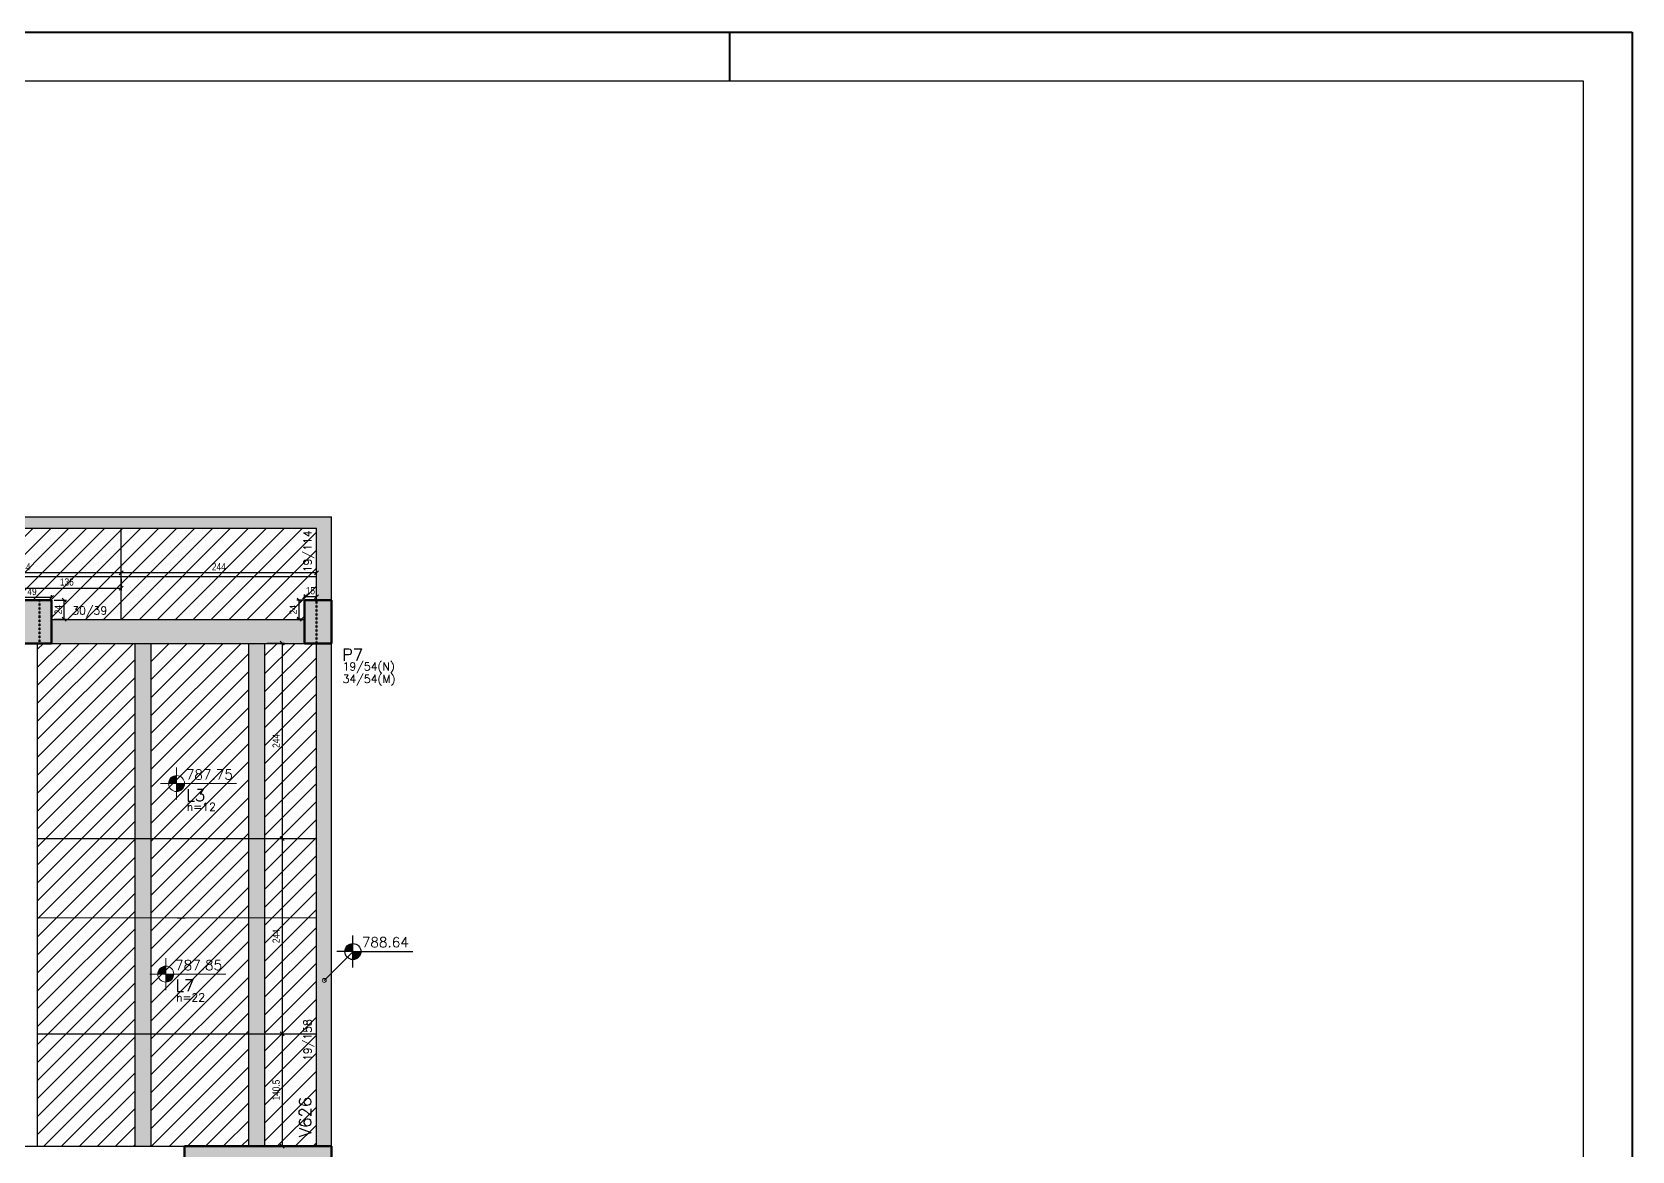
# Model space of a CAD drawing. Extents: x 8513 to 14085, y 7177 to 10799.
# Drawn here: x 12086 to 14085, y 9400 to 10799 of the extents above; entities that cross this region are included whole.
import ezdxf

# ---------------------------------------------------------------- set-up
doc = ezdxf.new("R2010")
doc.units = 0
doc.linetypes.add('FA_Tracejado_Pilar', pattern=[0.2, 0.1, -0.1])
for name, color, linetype in [('COTA', 241, 'Continuous'), ('Painéis', 200, 'Continuous'), ('Vázio', 240, 'Continuous')]:
    doc.layers.add(name, color=color, linetype=linetype)
for name, color, linetype, lineweight in [('EST-LAJE-TEXT', 7, 'Continuous', 9), ('EST-PILAR', 7, 'Continuous', 9), ('EST-PILAR-CUT', 7, 'Continuous', 60), ('EST-PILAR-TEXT', 7, 'Continuous', 9), ('EST-SIMB-Spot Elevations', 7, 'Continuous', 9), ('EST-VIGA', 7, 'Continuous', 30), ('EST-VIGA-TEXT', 7, 'Continuous', 9), ('FOLHA', 255, 'Continuous', 40), ('Hachura', 253, 'Continuous', 9), ('REAPROVEITAMENTO', 7, 'Continuous', 9)]:
    doc.layers.add(name, color=color, linetype=linetype, lineweight=lineweight)
doc.styles.add('COTA TECNICA-50', font='techl___.ttf', dxfattribs={"height": 9})
doc.styles.add('RomanS_IV50', font='romans_IV50.ttf', dxfattribs={"height": 11.25})
doc.styles.add('RomanS_IV50_B', font='', dxfattribs={"height": 18.75})
doc.styles.add('RomanS_IV50_B_1', font='', dxfattribs={"height": 22.5})
doc.styles.get('RomanS_IV50_B').set_extended_font_data('RomanS_IV50', bold=True)
doc.styles.get('RomanS_IV50_B_1').set_extended_font_data('RomanS_IV50', bold=True)
doc.dimstyles.new('PAINEL', dxfattribs={"dimtxt": 9, "dimasz": 5, "dimexe": 3, "dimexo": 3, "dimgap": 3, "dimtad": 1, "dimdec": 1, "dimzin": 12, "dimdsep": 46, "dimtxsty": 'COTA TECNICA-50', "dimblk": 'OBLIQUE', "dimcen": 0, "dimclrd": 4, "dimclre": 4, "dimclrt": 1, "dimadec": 1, "dimazin": 3, "dimtfac": 1, "dimtdec": 1, "dimtmove": 0, "dimatfit": 3, "dimldrblk": 'OBLIQUE', "dimfxl": 1, "dimtolj": 1, "dimtzin": 12, "dimarcsym": 0})

# ---------------------------------------------------------------- blocks, each defined once
blk = doc.blocks.new('FA_Floor_TAG_SURVEY_R01 - NIV_TIT_H_TXT1__TXT2-2303193-5º PAVIMENTO')
at = {"layer": 'EST-LAJE-TEXT'}
h = blk.add_hatch(color=256, dxfattribs=at)
edge = h.paths.add_edge_path(flags=0)
edge.add_line((-0.28, 0.405), (-0.48, 0.405))
edge.add_arc((-0.28, 0.405), 0.2, 90, 180, ccw=False)
edge.add_line((-0.28, 0.605), (-0.28, 0.405))
h = blk.add_hatch(color=256, dxfattribs=at)
edge = h.paths.add_edge_path(flags=0)
edge.add_line((-0.28, 0.405), (-0.08, 0.405))
edge.add_arc((-0.28, 0.405), 0.2, -90, 0, ccw=False)
edge.add_line((-0.28, 0.205), (-0.28, 0.405))
for p, q in [((-0.28, 0.005), (-0.28, 0.805)), ((-0.28, 0.405), (-0.68, 0.405)), ((-0.28, 0.405), (1.22, 0.405))]:
    blk.add_line(p, q, dxfattribs=at)
blk.add_circle((-0.28, 0.405), 0.2, dxfattribs=at)
blk = doc.blocks.new('Spot Elevations - Nivel_Planta-2363176-5º PAVIMENTO')
at = {"layer": 'EST-SIMB-Spot Elevations'}
h = blk.add_hatch(color=256, dxfattribs=at)
edge = h.paths.add_edge_path(flags=0)
edge.add_line((0, 0), (-0.2, 0))
edge.add_arc((0, 0), 0.2, 90, 180, ccw=False)
edge.add_line((0, 0.2), (0, 0))
h = blk.add_hatch(color=256, dxfattribs=at)
edge = h.paths.add_edge_path(flags=0)
edge.add_line((0, 0), (0.2, 0))
edge.add_arc((0, 0), 0.2, 270, 360, ccw=False)
edge.add_line((0, -0.2), (0, 0))
at = {"layer": 'EST-SIMB-Spot Elevations', "lineweight": 30}
for p, q in [((0, -0.4), (0, 0.4)), ((0, 0), (-0.4, 0)), ((0, 0), (1.5, 0))]:
    blk.add_line(p, q, dxfattribs=at)
at = {"layer": 'EST-SIMB-Spot Elevations'}
for p, q in [((0, -0.2), (0, 0.2)), ((0, -0.15), (0, 0.15))]:
    blk.add_line(p, q, dxfattribs=at)
at = {"layer": 'EST-SIMB-Spot Elevations', "lineweight": 30}
blk.add_circle((0, 0), 0.2, dxfattribs=at)
blk = doc.blocks.new('_Oblique')
at = {"color": 0, "linetype": 'ByBlock', "lineweight": -2}
blk.add_line((-0.5, -0.5), (0.5, 0.5), dxfattribs=at)
blk = doc.blocks.new('*D658')
at = {"layer": 'COTA', "color": 4, "lineweight": -2, "transparency": 16777216}
for p, q in [((12061.2, 10091.7), (12061.2, 10094.8)), ((12110.2, 10091.8), (12061.2, 10091.8)), ((12110.2, 10091.7), (12110.2, 10094.8))]:
    blk.add_line(p, q, dxfattribs=at)
at = {"layer": 'Defpoints', "color": 0, "transparency": 16777216}
for p in [(12061.2, 10091.8), (12061.2, 10088.7), (12110.2, 10088.7)]:
    blk.add_point(p, dxfattribs=at)
at = {"layer": 'COTA', "color": 4, "lineweight": -2, "transparency": 16777216, "xscale": 5, "yscale": 5, "zscale": 5, "rotation": 180}
blk.add_blockref('_Oblique', (12061.2, 10091.8), dxfattribs=at)
at = {"layer": 'COTA', "color": 4, "lineweight": -2, "transparency": 16777216, "xscale": 5, "yscale": 5, "zscale": 5}
blk.add_blockref('_Oblique', (12110.2, 10091.8), dxfattribs=at)
at = {"layer": 'COTA', "color": 1, "transparency": 16777216, "insert": (12085.7, 10099.4), "char_height": 9, "attachment_point": 5, "style": 'COTA TECNICA-50'}
blk.add_mtext('\\A1;49', dxfattribs=at)
blk = doc.blocks.new('*D659')
at = {"layer": 'COTA', "color": 4, "lineweight": -2, "transparency": 16777216}
for p, q in [((12113.2, 10088.7), (12128.8, 10088.7)), ((12125.8, 10064.7), (12125.8, 10088.7)), ((12113.2, 10064.7), (12128.8, 10064.7))]:
    blk.add_line(p, q, dxfattribs=at)
at = {"layer": 'Defpoints', "color": 0, "transparency": 16777216}
for p in [(12110.2, 10088.7), (12125.8, 10088.7), (12110.2, 10064.7)]:
    blk.add_point(p, dxfattribs=at)
at = {"layer": 'COTA', "color": 4, "lineweight": -2, "transparency": 16777216, "xscale": 5, "yscale": 5, "zscale": 5}
for p, rotation in [((12125.8, 10088.7), 90), ((12125.8, 10064.7), 270)]:
    blk.add_blockref('_Oblique', p, dxfattribs=dict(at, rotation=rotation))
at = {"layer": 'COTA', "color": 1, "transparency": 16777216, "insert": (12118.3, 10076.7), "char_height": 9, "attachment_point": 5, "rotation": 90, "style": 'COTA TECNICA-50'}
blk.add_mtext('\\A1;24', dxfattribs=at)
blk = doc.blocks.new('*D660')
at = {"layer": 'COTA', "color": 4, "lineweight": -2, "transparency": 16777216}
for p, q in [((12423.2, 10088.7), (12416.7, 10088.7)), ((12419.7, 10064.7), (12419.7, 10088.7)), ((12423.2, 10064.7), (12416.7, 10064.7))]:
    blk.add_line(p, q, dxfattribs=at)
at = {"layer": 'Defpoints', "color": 0, "transparency": 16777216}
for p in [(12419.7, 10088.7), (12426.2, 10088.7), (12426.2, 10064.7)]:
    blk.add_point(p, dxfattribs=at)
at = {"layer": 'COTA', "color": 4, "lineweight": -2, "transparency": 16777216, "xscale": 5, "yscale": 5, "zscale": 5}
for p, rotation in [((12419.7, 10088.7), 90), ((12419.7, 10064.7), 270)]:
    blk.add_blockref('_Oblique', p, dxfattribs=dict(at, rotation=rotation))
at = {"layer": 'COTA', "color": 1, "transparency": 16777216, "insert": (12412.1, 10076.7), "char_height": 9, "attachment_point": 5, "rotation": 90, "style": 'COTA TECNICA-50'}
blk.add_mtext('\\A1;24', dxfattribs=at)
blk = doc.blocks.new('*D661')
at = {"layer": 'COTA', "color": 4, "lineweight": -2, "transparency": 16777216}
for p, q in [((12426.2, 10091.7), (12426.2, 10095.8)), ((12441.2, 10092.8), (12426.2, 10092.8)), ((12441.2, 10091.7), (12441.2, 10095.8))]:
    blk.add_line(p, q, dxfattribs=at)
at = {"layer": 'Defpoints', "color": 0, "transparency": 16777216}
for p in [(12426.2, 10092.8), (12426.2, 10088.7), (12441.2, 10088.7)]:
    blk.add_point(p, dxfattribs=at)
at = {"layer": 'COTA', "color": 4, "lineweight": -2, "transparency": 16777216, "xscale": 5, "yscale": 5, "zscale": 5, "rotation": 180}
blk.add_blockref('_Oblique', (12426.2, 10092.8), dxfattribs=at)
at = {"layer": 'COTA', "color": 4, "lineweight": -2, "transparency": 16777216, "xscale": 5, "yscale": 5, "zscale": 5}
blk.add_blockref('_Oblique', (12441.2, 10092.8), dxfattribs=at)
at = {"layer": 'COTA', "color": 1, "transparency": 16777216, "insert": (12433.7, 10100.4), "char_height": 9, "attachment_point": 5, "style": 'COTA TECNICA-50'}
blk.add_mtext('\\A1;15', dxfattribs=at)
blk = doc.blocks.new('*D664')
at = {"layer": 'COTA', "color": 4, "lineweight": -2, "transparency": 16777216}
for p, q in [((12197.2, 10121.2), (12197.2, 10125.8)), ((12441.2, 10122.8), (12197.2, 10122.8)), ((12441.2, 10121.2), (12441.2, 10125.8))]:
    blk.add_line(p, q, dxfattribs=at)
at = {"layer": 'Defpoints', "color": 0, "transparency": 16777216}
for p in [(12197.2, 10122.8), (12197.2, 10118.2), (12441.2, 10118.2)]:
    blk.add_point(p, dxfattribs=at)
at = {"layer": 'COTA', "color": 4, "lineweight": -2, "transparency": 16777216, "xscale": 5, "yscale": 5, "zscale": 5, "rotation": 180}
blk.add_blockref('_Oblique', (12197.2, 10122.8), dxfattribs=at)
at = {"layer": 'COTA', "color": 4, "lineweight": -2, "transparency": 16777216, "xscale": 5, "yscale": 5, "zscale": 5}
blk.add_blockref('_Oblique', (12441.2, 10122.8), dxfattribs=at)
at = {"layer": 'COTA', "color": 1, "transparency": 16777216, "insert": (12319.2, 10130.4), "char_height": 9, "attachment_point": 5, "style": 'COTA TECNICA-50'}
blk.add_mtext('\\A1;244', dxfattribs=at)
blk = doc.blocks.new('*D665')
at = {"layer": 'COTA', "color": 4, "lineweight": -2, "transparency": 16777216}
for p, q in [((11953.2, 10121.2), (11953.2, 10125.8)), ((12197.2, 10122.8), (11953.2, 10122.8)), ((12197.2, 10121.2), (12197.2, 10125.8))]:
    blk.add_line(p, q, dxfattribs=at)
at = {"layer": 'Defpoints', "color": 0, "transparency": 16777216}
for p in [(11953.2, 10122.8), (11953.2, 10118.2), (12197.2, 10118.2)]:
    blk.add_point(p, dxfattribs=at)
at = {"layer": 'COTA', "color": 4, "lineweight": -2, "transparency": 16777216, "xscale": 5, "yscale": 5, "zscale": 5, "rotation": 180}
blk.add_blockref('_Oblique', (11953.2, 10122.8), dxfattribs=at)
at = {"layer": 'COTA', "color": 4, "lineweight": -2, "transparency": 16777216, "xscale": 5, "yscale": 5, "zscale": 5}
blk.add_blockref('_Oblique', (12197.2, 10122.8), dxfattribs=at)
at = {"layer": 'COTA', "color": 1, "transparency": 16777216, "insert": (12075.2, 10130.4), "char_height": 9, "attachment_point": 5, "style": 'COTA TECNICA-50'}
blk.add_mtext('\\A1;244', dxfattribs=at)
blk = doc.blocks.new('*D663')
at = {"layer": 'COTA', "color": 4, "lineweight": -2, "transparency": 16777216}
for p, q in [((12061.2, 10115.2), (12061.2, 10100.6)), ((12061.2, 10103.6), (12197.2, 10103.6)), ((12197.2, 10115.2), (12197.2, 10100.6))]:
    blk.add_line(p, q, dxfattribs=at)
at = {"layer": 'Defpoints', "color": 0, "transparency": 16777216}
for p in [(12061.2, 10118.2), (12197.2, 10118.2), (12197.2, 10103.6)]:
    blk.add_point(p, dxfattribs=at)
at = {"layer": 'COTA', "color": 4, "lineweight": -2, "transparency": 16777216, "xscale": 5, "yscale": 5, "zscale": 5, "rotation": 180}
blk.add_blockref('_Oblique', (12061.2, 10103.6), dxfattribs=at)
at = {"layer": 'COTA', "color": 4, "lineweight": -2, "transparency": 16777216, "xscale": 5, "yscale": 5, "zscale": 5}
blk.add_blockref('_Oblique', (12197.2, 10103.6), dxfattribs=at)
at = {"layer": 'COTA', "color": 1, "transparency": 16777216, "insert": (12129.2, 10111.3), "char_height": 9, "attachment_point": 5, "style": 'COTA TECNICA-50'}
blk.add_mtext('\\A1;136', dxfattribs=at)
blk = doc.blocks.new('*D679')
at = {"layer": 'COTA', "color": 4, "lineweight": -2, "transparency": 16777216}
for p, q in [((12379.7, 10034.7), (12401.4, 10034.7)), ((12398.4, 10034.7), (12398.4, 9790.7)), ((12379.7, 9790.7), (12401.4, 9790.7))]:
    blk.add_line(p, q, dxfattribs=at)
at = {"layer": 'Defpoints', "color": 0, "transparency": 16777216}
for p in [(12376.7, 10034.7), (12376.7, 9790.7), (12398.4, 9790.7)]:
    blk.add_point(p, dxfattribs=at)
at = {"layer": 'COTA', "color": 4, "lineweight": -2, "transparency": 16777216, "xscale": 5, "yscale": 5, "zscale": 5}
for p, rotation in [((12398.4, 10034.7), 90), ((12398.4, 9790.7), 270)]:
    blk.add_blockref('_Oblique', p, dxfattribs=dict(at, rotation=rotation))
at = {"layer": 'COTA', "color": 1, "transparency": 16777216, "insert": (12390.8, 9912.7), "char_height": 9, "attachment_point": 5, "rotation": 90, "style": 'COTA TECNICA-50'}
blk.add_mtext('\\A1;244', dxfattribs=at)
blk = doc.blocks.new('*D680')
at = {"layer": 'COTA', "color": 4, "lineweight": -2, "transparency": 16777216}
for p, q in [((12379.7, 9790.7), (12401.4, 9790.7)), ((12398.4, 9790.7), (12398.4, 9546.7)), ((12379.7, 9546.7), (12401.4, 9546.7))]:
    blk.add_line(p, q, dxfattribs=at)
at = {"layer": 'Defpoints', "color": 0, "transparency": 16777216}
for p in [(12376.7, 9790.7), (12376.7, 9546.7), (12398.4, 9546.7)]:
    blk.add_point(p, dxfattribs=at)
at = {"layer": 'COTA', "color": 4, "lineweight": -2, "transparency": 16777216, "xscale": 5, "yscale": 5, "zscale": 5}
for p, rotation in [((12398.4, 9790.7), 90), ((12398.4, 9546.7), 270)]:
    blk.add_blockref('_Oblique', p, dxfattribs=dict(at, rotation=rotation))
at = {"layer": 'COTA', "color": 1, "transparency": 16777216, "insert": (12390.8, 9668.7), "char_height": 9, "attachment_point": 5, "rotation": 90, "style": 'COTA TECNICA-50'}
blk.add_mtext('\\A1;244', dxfattribs=at)
blk = doc.blocks.new('*D681')
at = {"layer": 'COTA', "color": 4, "lineweight": -2, "transparency": 16777216}
for p, q in [((12379.7, 9546.7), (12401.4, 9546.7)), ((12398.4, 9546.7), (12398.4, 9406.2)), ((12379.7, 9406.2), (12401.4, 9406.2))]:
    blk.add_line(p, q, dxfattribs=at)
at = {"layer": 'Defpoints', "color": 0, "transparency": 16777216}
for p in [(12376.7, 9546.7), (12376.7, 9406.2), (12398.4, 9406.2)]:
    blk.add_point(p, dxfattribs=at)
at = {"layer": 'COTA', "color": 4, "lineweight": -2, "transparency": 16777216, "xscale": 5, "yscale": 5, "zscale": 5}
for p, rotation in [((12398.4, 9546.7), 90), ((12398.4, 9406.2), 270)]:
    blk.add_blockref('_Oblique', p, dxfattribs=dict(at, rotation=rotation))
at = {"layer": 'COTA', "color": 1, "transparency": 16777216, "insert": (12390.8, 9476.4), "char_height": 9, "attachment_point": 5, "rotation": 90, "style": 'COTA TECNICA-50'}
blk.add_mtext('\\A1;140.5', dxfattribs=at)

msp = doc.modelspace()

# ---------------------------------------------------------------- hatches: boundary and pattern name
at = {"layer": 'EST-PILAR'}
for points in [[(12110.15, 10034.66), (12110.15, 10088.66), (12061.15, 10088.66), (12061.15, 10034.66)], [(12460.15, 10034.66), (12460.15, 10088.66), (12426.15, 10088.66), (12426.15, 10034.66)], [(12460.15, 9387.16), (12460.15, 9406.16), (12276.15, 9406.16), (12276.15, 9387.16)]]:
    msp.add_hatch(color=5, dxfattribs=at).paths.add_polyline_path(points, flags=0)
at = {"layer": 'EST-VIGA', "true_color": 0xe1e1e1}
for points in [[(12172.33, 10178.66), (12441.15, 10178.66), (12441.15, 10192.66), (9867.65, 10192.66), (9867.65, 10178.66), (11758.7, 10178.66)], [(12460.15, 10088.66), (12460.15, 10192.66), (12441.15, 10192.66), (12441.15, 10088.66)], [(12110.15, 10034.66), (12426.15, 10034.66), (12426.15, 10064.66), (12110.15, 10064.66)], [(12441.15, 9406.16), (12460.15, 9406.16), (12460.15, 10034.66), (12441.15, 10034.66), (12441.15, 9792.98)]]:
    msp.add_hatch(color=254, dxfattribs=at).paths.add_polyline_path(points, flags=0)
at = {"layer": 'Hachura'}
h = msp.add_hatch(color=256, dxfattribs=at)
h.dxf.hatch_style = 1
h.paths.add_polyline_path([(12234.65, 10034.66), (12214.65, 10034.66), (12214.65, 9790.66), (12234.65, 9790.66)])
h.paths.add_polyline_path([(12234.65, 9790.66), (12214.65, 9790.66), (12214.65, 9691.66), (12234.65, 9691.66)])
h.paths.add_polyline_path([(12234.65, 9691.66), (12214.65, 9691.66), (12214.65, 9406.16), (12234.65, 9406.16)])
h.paths.add_polyline_path([(12356.65, 9406.16), (12376.65, 9406.16), (12376.65, 9691.66), (12356.65, 9691.66)])
h.paths.add_polyline_path([(12356.65, 9691.66), (12376.65, 9691.66), (12376.65, 9790.66), (12356.65, 9790.66)])
h.paths.add_polyline_path([(12356.65, 9790.66), (12376.65, 9790.66), (12376.65, 10034.66), (12356.65, 10034.66)])
at = {"layer": 'REAPROVEITAMENTO'}
h = msp.add_hatch(dxfattribs=at)
h.set_pattern_fill('ANSI31', color=251, scale=5, style=0)
h.paths.add_polyline_path([(12197.15, 10178.66), (12197.15, 10118.16), (12441.15, 10118.16), (12441.15, 10178.66)])
h.paths.add_polyline_path([(11953.15, 10178.66), (11953.15, 10118.16), (12197.15, 10118.16), (12197.15, 10178.66)])
h.paths.add_polyline_path([(11723.65, 10178.66), (11723.65, 10118.16), (11953.15, 10118.16), (11953.15, 10178.66)])
h.paths.add_polyline_path([(11953.15, 10064.66), (11953.15, 10118.16), (11723.65, 10118.16), (11723.65, 10064.66)])
h.paths.add_polyline_path([(12061.15, 10064.66), (12061.15, 10088.66), (12061.15, 10118.16), (11953.15, 10118.16), (11953.15, 10064.66)])
h.paths.add_polyline_path([(12197.15, 10118.16), (12061.15, 10118.16), (12061.15, 10088.66), (12110.15, 10088.66), (12110.15, 10064.66), (12197.15, 10064.66)])
h.paths.add_polyline_path([(12426.15, 10064.66), (12426.15, 10088.66), (12441.15, 10088.66), (12441.15, 10118.16), (12197.15, 10118.16), (12197.15, 10064.66)])
h = msp.add_hatch(dxfattribs=at)
h.set_pattern_fill('ANSI31', color=251, scale=5, style=0)
h.paths.add_polyline_path([(12214.65, 10034.66), (12110.15, 10034.66), (12092.65, 10034.66), (12092.65, 9790.66), (12214.65, 9790.66)])
h.paths.add_polyline_path([(12441.15, 10034.66), (12426.15, 10034.66), (12376.65, 10034.66), (12376.65, 9790.66), (12441.15, 9790.66)])
h.paths.add_polyline_path([(12356.65, 10034.66), (12234.65, 10034.66), (12234.65, 9790.66), (12356.65, 9790.66)])
h.paths.add_polyline_path([(12356.65, 9790.66), (12234.65, 9790.66), (12234.65, 9691.66), (12356.65, 9691.66)])
h.paths.add_polyline_path([(12441.15, 9790.66), (12376.65, 9790.66), (12376.65, 9691.66), (12441.15, 9691.66)])
h.paths.add_polyline_path([(12441.15, 9691.66), (12376.65, 9691.66), (12376.65, 9546.66), (12441.15, 9546.66)])
h.paths.add_polyline_path([(12092.65, 9691.66), (12092.65, 9546.66), (12214.65, 9546.66), (12214.65, 9691.66)])
h.paths.add_polyline_path([(12214.65, 9691.66), (12214.65, 9790.66), (12092.65, 9790.66), (12092.65, 9691.66)])
h.paths.add_polyline_path([(12242.9, 9621.36), (12234.65, 9621.36), (12234.65, 9546.66), (12356.65, 9546.66), (12356.65, 9691.66), (12234.65, 9691.66), (12234.65, 9621.36)])
h.paths.add_polyline_path([(12214.65, 9546.66), (12092.65, 9546.66), (12092.65, 9406.16), (12214.65, 9406.16)])
h.paths.add_polyline_path([(12234.65, 9406.16), (12276.15, 9406.16), (12356.65, 9406.16), (12356.65, 9546.66), (12234.65, 9546.66)])
h.paths.add_polyline_path([(12441.15, 9546.66), (12376.65, 9546.66), (12376.65, 9406.16), (12441.15, 9406.16)])

# ---------------------------------------------------------------- linework, layer by layer
at = {"color": 30}
for p, q in [((8665.72, 10737.67), (14024.45, 10737.67)), ((14024.45, 10737.67), (14024.45, 7238.35))]:
    msp.add_line(p, q, dxfattribs=at)
at = {"layer": 'COTA'}
msp.add_line((12266.9, 9691.66), (12276.9, 9691.66), dxfattribs=at)
at = {"layer": 'EST-PILAR', "linetype": 'FA_Tracejado_Pilar', "lineweight": 60}
for p, q in [((12095.15, 10088.66), (12095.15, 10034.66)), ((12441.15, 10034.67), (12441.15, 10088.66))]:
    msp.add_line(p, q, dxfattribs=at)
at = {"layer": 'EST-PILAR-CUT', "color": 5}
for p, q in [((12061.15, 10088.66), (12110.15, 10088.66)), ((12110.15, 10088.66), (12110.15, 10034.66)), ((12426.15, 10034.66), (12426.15, 10088.66)), ((12426.15, 10088.66), (12460.15, 10088.66)), ((12460.15, 10088.66), (12460.15, 10034.66)), ((12110.15, 10034.66), (12061.15, 10034.66)), ((12460.15, 10034.66), (12426.15, 10034.66)), ((12276.15, 9387.16), (12276.15, 9406.16)), ((12276.15, 9406.16), (12460.15, 9406.16)), ((12460.15, 9406.16), (12460.15, 9387.16))]:
    msp.add_line(p, q, dxfattribs=at)
at = {"layer": 'EST-SIMB-Spot Elevations'}
for p, q in [((12450.87, 9613.4), (12487.01, 9649.55)), ((12487.01, 9649.55), (12486.73, 9649.55))]:
    msp.add_line(p, q, dxfattribs=at)
msp.add_circle((12450.87, 9613.4), 2.5, dxfattribs=at)
at = {"layer": 'EST-VIGA', "color": 3}
for p, q in [((9867.65, 10192.66), (12441.15, 10192.66)), ((12441.15, 10192.66), (12460.15, 10192.66)), ((12460.15, 10088.66), (12460.15, 10192.66)), ((9867.65, 10178.66), (12441.15, 10178.66)), ((12441.15, 10088.66), (12441.15, 10178.66)), ((12110.15, 10064.66), (12426.15, 10064.66)), ((12092.65, 9406.16), (12092.65, 10034.66)), ((12110.15, 10034.66), (12426.15, 10034.66)), ((12441.15, 9406.16), (12441.15, 10034.66)), ((12460.15, 9406.16), (12460.15, 10034.66)), ((11355.15, 9406.16), (12276.15, 9406.16))]:
    msp.add_line(p, q, dxfattribs=at)
at = {"layer": 'FOLHA'}
for p, q in [((8513.31, 10798.63), (14085.41, 10798.63)), ((12957.58, 10798.63), (12957.58, 10737.67)), ((14085.41, 10798.63), (14085.41, 7177.38))]:
    msp.add_line(p, q, dxfattribs=at)
at = {"layer": 'Painéis', "ltscale": 70}
for p, q in [((12197.15, 10064.66), (12197.15, 10178.66)), ((11723.65, 10118.16), (12441.15, 10118.16)), ((12214.65, 9406.16), (12214.65, 10034.66)), ((12234.65, 9406.16), (12234.65, 10034.66)), ((12356.65, 9406.16), (12356.65, 10034.66)), ((12376.65, 9406.16), (12376.65, 10034.66)), ((12092.65, 9790.66), (12441.15, 9790.66)), ((12092.65, 9546.66), (12441.15, 9546.66))]:
    msp.add_line(p, q, dxfattribs=at)
at = {"layer": 'Vázio', "linetype": 'Continuous', "lineweight": 9}
msp.add_line((12441.15, 9691.66), (12092.65, 9691.66), dxfattribs=at)

# ---------------------------------------------------------------- block references
at = {"layer": 'EST-LAJE-TEXT', "xscale": 49.99999999999998, "yscale": 49.99999999999998, "zscale": 49.99999999999998}
for p in [(12280.36, 9839.16), (12266.9, 9601.11)]:
    msp.add_blockref('FA_Floor_TAG_SURVEY_R01 - NIV_TIT_H_TXT1__TXT2-2303193-5º PAVIMENTO', p, dxfattribs=at)
at = {"layer": 'EST-SIMB-Spot Elevations', "xscale": 49.99999999999998, "yscale": 49.99999999999998, "zscale": 49.99999999999998}
msp.add_blockref('Spot Elevations - Nivel_Planta-2363176-5º PAVIMENTO', (12486.73, 9649.55), dxfattribs=at)

# ---------------------------------------------------------------- texts
at = {"layer": 'EST-LAJE-TEXT', "lineweight": 50, "attachment_point": 1}
for s, insert, char_height, width, style in [('787.75', (12277.88, 9876.92), 12.5, 84.1772, 'RomanS_IV50_B_1'), ('L3', (12278.3, 9852.47), 15, 32.4683, 'RomanS_IV50_B'), ('787.85', (12264.42, 9638.86), 12.5, 84.1772, 'RomanS_IV50_B_1'), ('L7', (12264.84, 9614.42), 15, 32.4683, 'RomanS_IV50_B')]:
    msp.add_mtext(s, dxfattribs=dict(at, insert=insert, char_height=char_height, width=width, style=style))
at = {"layer": 'EST-LAJE-TEXT', "lineweight": 30, "char_height": 10, "width": 48.9029, "attachment_point": 1, "style": 'RomanS_IV50'}
for s, insert in [('h=12', (12279.06, 9835.34)), ('h=22', (12265.6, 9597.28))]:
    msp.add_mtext(s, dxfattribs=dict(at, insert=insert))
at = {"layer": 'EST-PILAR-TEXT', "lineweight": 50, "insert": (12473.09, 10027.97), "char_height": 15, "width": 36.8776, "attachment_point": 1, "style": 'RomanS_IV50_B'}
msp.add_mtext('P7', dxfattribs=at)
msp.add_mtext('P7', dxfattribs=at)
at = {"layer": 'EST-PILAR-TEXT', "lineweight": 30, "char_height": 10, "attachment_point": 1, "style": 'RomanS_IV50'}
for s, insert, width in [('19/54(N)', (12473.85, 10010.84), 87.3839), ('34/54(M)', (12473.85, 9995.15), 88.5865)]:
    msp.add_mtext(s, dxfattribs=dict(at, insert=insert, width=width))
at = {"layer": 'EST-SIMB-Spot Elevations', "insert": (12497.79, 9667.37), "char_height": 12.5, "width": 81.4593, "attachment_point": 1, "line_spacing_factor": 0.982397, "style": 'RomanS_IV50_B_1'}
msp.add_mtext('788.64', dxfattribs=at)
at = {"layer": 'EST-VIGA-TEXT', "lineweight": 30, "char_height": 10, "width": 70.5485, "attachment_point": 1, "rotation": 90, "style": 'RomanS_IV50'}
for s, insert in [('19/114', (12425.15, 10123.47)), ('19/158', (12425.15, 9512.68))]:
    msp.add_mtext(s, dxfattribs=dict(at, insert=insert))
at = {"layer": 'EST-VIGA-TEXT', "lineweight": 30, "insert": (12135.92, 10080.66), "char_height": 10, "width": 58.924, "attachment_point": 1, "style": 'RomanS_IV50'}
msp.add_mtext('30/39', dxfattribs=at)
at = {"layer": 'EST-VIGA-TEXT', "lineweight": 50, "insert": (12419.7, 9417.72), "char_height": 15, "width": 70.1477, "attachment_point": 1, "rotation": 90, "style": 'RomanS_IV50_B'}
msp.add_mtext('V626', dxfattribs=at)

# ---------------------------------------------------------------- dimensions: what is measured, and where the dimension line sits
at = {"layer": 'COTA'}
for base, p1, p2, picture, middle in [((11953.15, 10122.79), (12197.15, 10118.16), (11953.15, 10118.16), '*D665', (12075.15, 10130.35)), ((12197.15, 10103.65), (12061.15, 10118.16), (12197.15, 10118.16), '*D663', (12129.15, 10111.34))]:
    dim = msp.add_linear_dim(base=base, p1=p1, p2=p2, dimstyle='PAINEL', override={"dimtmove": 1}, dxfattribs=at)
    dim.commit()
    dim.dimension.update_dxf_attribs({"geometry": picture, "text_midpoint": middle})
for base, p1, p2, picture, middle in [((12197.15, 10122.79), (12441.15, 10118.16), (12197.15, 10118.16), '*D664', (12319.15, 10130.35)), ((12061.15, 10091.77), (12110.15, 10088.66), (12061.15, 10088.66), '*D658', (12085.65, 10099.36)), ((12426.15, 10092.82), (12441.15, 10088.66), (12426.15, 10088.66), '*D661', (12433.65, 10100.42))]:
    dim = msp.add_linear_dim(base=base, p1=p1, p2=p2, dimstyle='PAINEL', dxfattribs=at)
    dim.commit()
    dim.dimension.update_dxf_attribs({"geometry": picture, "text_midpoint": middle})
for base, p1, p2, picture, middle in [((12125.85, 10088.66), (12110.15, 10064.66), (12110.15, 10088.66), '*D659', (12118.28, 10076.66)), ((12419.71, 10088.66), (12426.15, 10064.66), (12426.15, 10088.66), '*D660', (12412.14, 10076.66)), ((12398.37, 9790.66), (12376.65, 10034.66), (12376.65, 9790.66), '*D679', (12390.8, 9912.66)), ((12398.37, 9406.16), (12376.65, 9546.66), (12376.65, 9406.16), '*D681', (12390.77, 9476.41))]:
    dim = msp.add_linear_dim(base=base, p1=p1, p2=p2, angle=90, dimstyle='PAINEL', dxfattribs=at)
    dim.commit()
    dim.dimension.update_dxf_attribs({"geometry": picture, "text_midpoint": middle})
dim = msp.add_linear_dim(base=(12398.37, 9546.66), p1=(12376.65, 9790.66), p2=(12376.65, 9546.66), angle=90, dimstyle='PAINEL', override={"dimtmove": 1}, dxfattribs=at)
dim.commit()
dim.dimension.update_dxf_attribs({"geometry": '*D680', "text_midpoint": (12390.8, 9668.66)})

doc.saveas('drawing.dxf')
